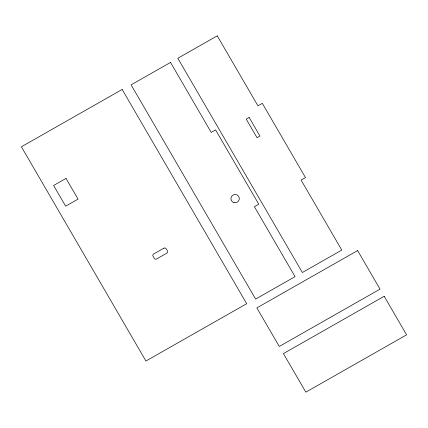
<?xml version="1.0" encoding="UTF-8"?>
<svg xmlns="http://www.w3.org/2000/svg" width="428" height="428" viewBox="0 0 428 428"><rect width="100%" height="100%" fill="white"/><g stroke="black" fill="none" stroke-linecap="round" stroke-linejoin="round"><path stroke-width="0.64" d="M122.162 89.457L21.4 146.783L145.927 361.023L246.689 303.698L122.162 89.457M170.531 62.424L131.102 84.856L255.628 299.092L295.058 276.659L254.376 206.676L258.758 204.183L215.589 129.914L211.207 132.407L170.531 62.424M217.258 35.84L177.829 58.267L302.361 272.508L341.785 250.075L301.109 180.092L305.49 177.599L262.316 103.33L257.94 105.823L217.258 35.84M66.019 178.417L53.607 185.479L65.645 206.189L78.057 199.127L66.019 178.417M249.16 117.465L246.239 119.128L257.03 137.698L259.951 136.034L249.16 117.465M163.897 248.186L153.668 253.991A1.68 1.648 -15.5 0 0 153.037 256.249L154.283 258.389A1.68 1.648 -15.5 0 0 156.573 258.988L166.792 253.167A1.68 1.648 -15.5 0 0 167.423 250.91L166.187 248.78A1.68 1.648 -15.5 0 0 163.897 248.186M357.621 250.573L256.859 307.898L279.275 346.461L380.032 289.135L357.621 250.573M384.184 296.272L283.427 353.598L305.838 392.16L406.6 334.835L384.184 296.272M234.009 202.621A4.205 4.125 -15.5 0 0 239.188 197.543A4.205 4.125 -15.5 0 0 232.174 195.714A4.205 4.125 -15.5 0 0 234.009 202.621"/></g></svg>
